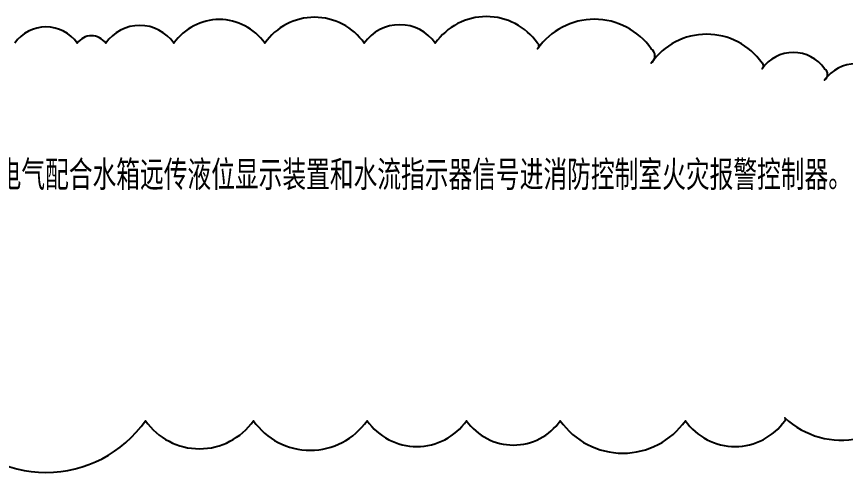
# Model space of a CAD drawing. Extents: x 6250600 to 6678662, y -692028 to -290561.
# Drawn here: x 6441705 to 6458468, y -692028 to -682804 of the extents above; entities that cross this region are included whole.
import ezdxf

# ---------------------------------------------------------------- set-up
doc = ezdxf.new("R2010")
doc.units = 0
doc.header["$LTSCALE"] = 1000
doc.header["$MEASUREMENT"] = 0
doc.layers.get('0').update_dxf_attribs({"linetype": 'CONTINUOUS'})
doc.styles.add('TSSD_Rein', font='Tssdeng.shx', dxfattribs={"width": 0.7, "bigfont": 'hztxt.shx'})

msp = doc.modelspace()

# ---------------------------------------------------------------- linework, layer by layer
at = {"color": 0}
for points in [[(6459311.5, -684089.4, 0.5205671), (6458047.2, -684089.4, 0.5205671), (6458047.2, -683859.7, 0.5205671), (6456782.9, -683859.7, 0.5205671), (6456782.9, -683744.8, 0.5205671), (6454541.5, -683744.8, 0.5205671), (6454541.5, -683457.7, 0.5205671), (6452242.7, -683457.7, 0.5205671), (6452242.7, -683342.8, 0.5205671), (6450173.8, -683342.8, 0.5205671), (6448737, -683342.8, 0.5205671), (6446725.6, -683342.8, 0.5205671), (6444886.6, -683342.8, 0.5205671), (6443507.3, -683342.8, 0.5205671), (6442932.6, -683342.8, 0.5205671), (6441668.2, -683342.8, 0.5205671)], [(6440289, -690981.3, 0.5205671), (6444311.9, -690981.3, 0.5205671), (6446495.7, -690981.3, 0.5205671), (6448794.5, -690981.3, 0.5205671), (6450806, -690981.3, 0.5205671), (6452702.5, -690981.3, 0.5205671), (6455231.2, -690981.3, 0.5205671), (6457242.6, -690981.3, 0.5205671), (6457242.6, -690923.9, 0.5205671), (6459943.7, -690349.6, 0.5205671)]]:
    msp.add_lwpolyline(points, format="xyb", dxfattribs=at)

# ---------------------------------------------------------------- texts
at = {"style": 'TSSD_Rein', "width": 0.8}
msp.add_text('综合楼电气条件：综合楼不设室内消防栓。综合楼屋顶设高位消防水箱，电气配合水箱远传液位显示装置和水流指示器信号进消防控制室火灾报警控制器。', height=600, dxfattribs=at).set_placement((6425961.5, -686314))

doc.saveas('drawing.dxf')
